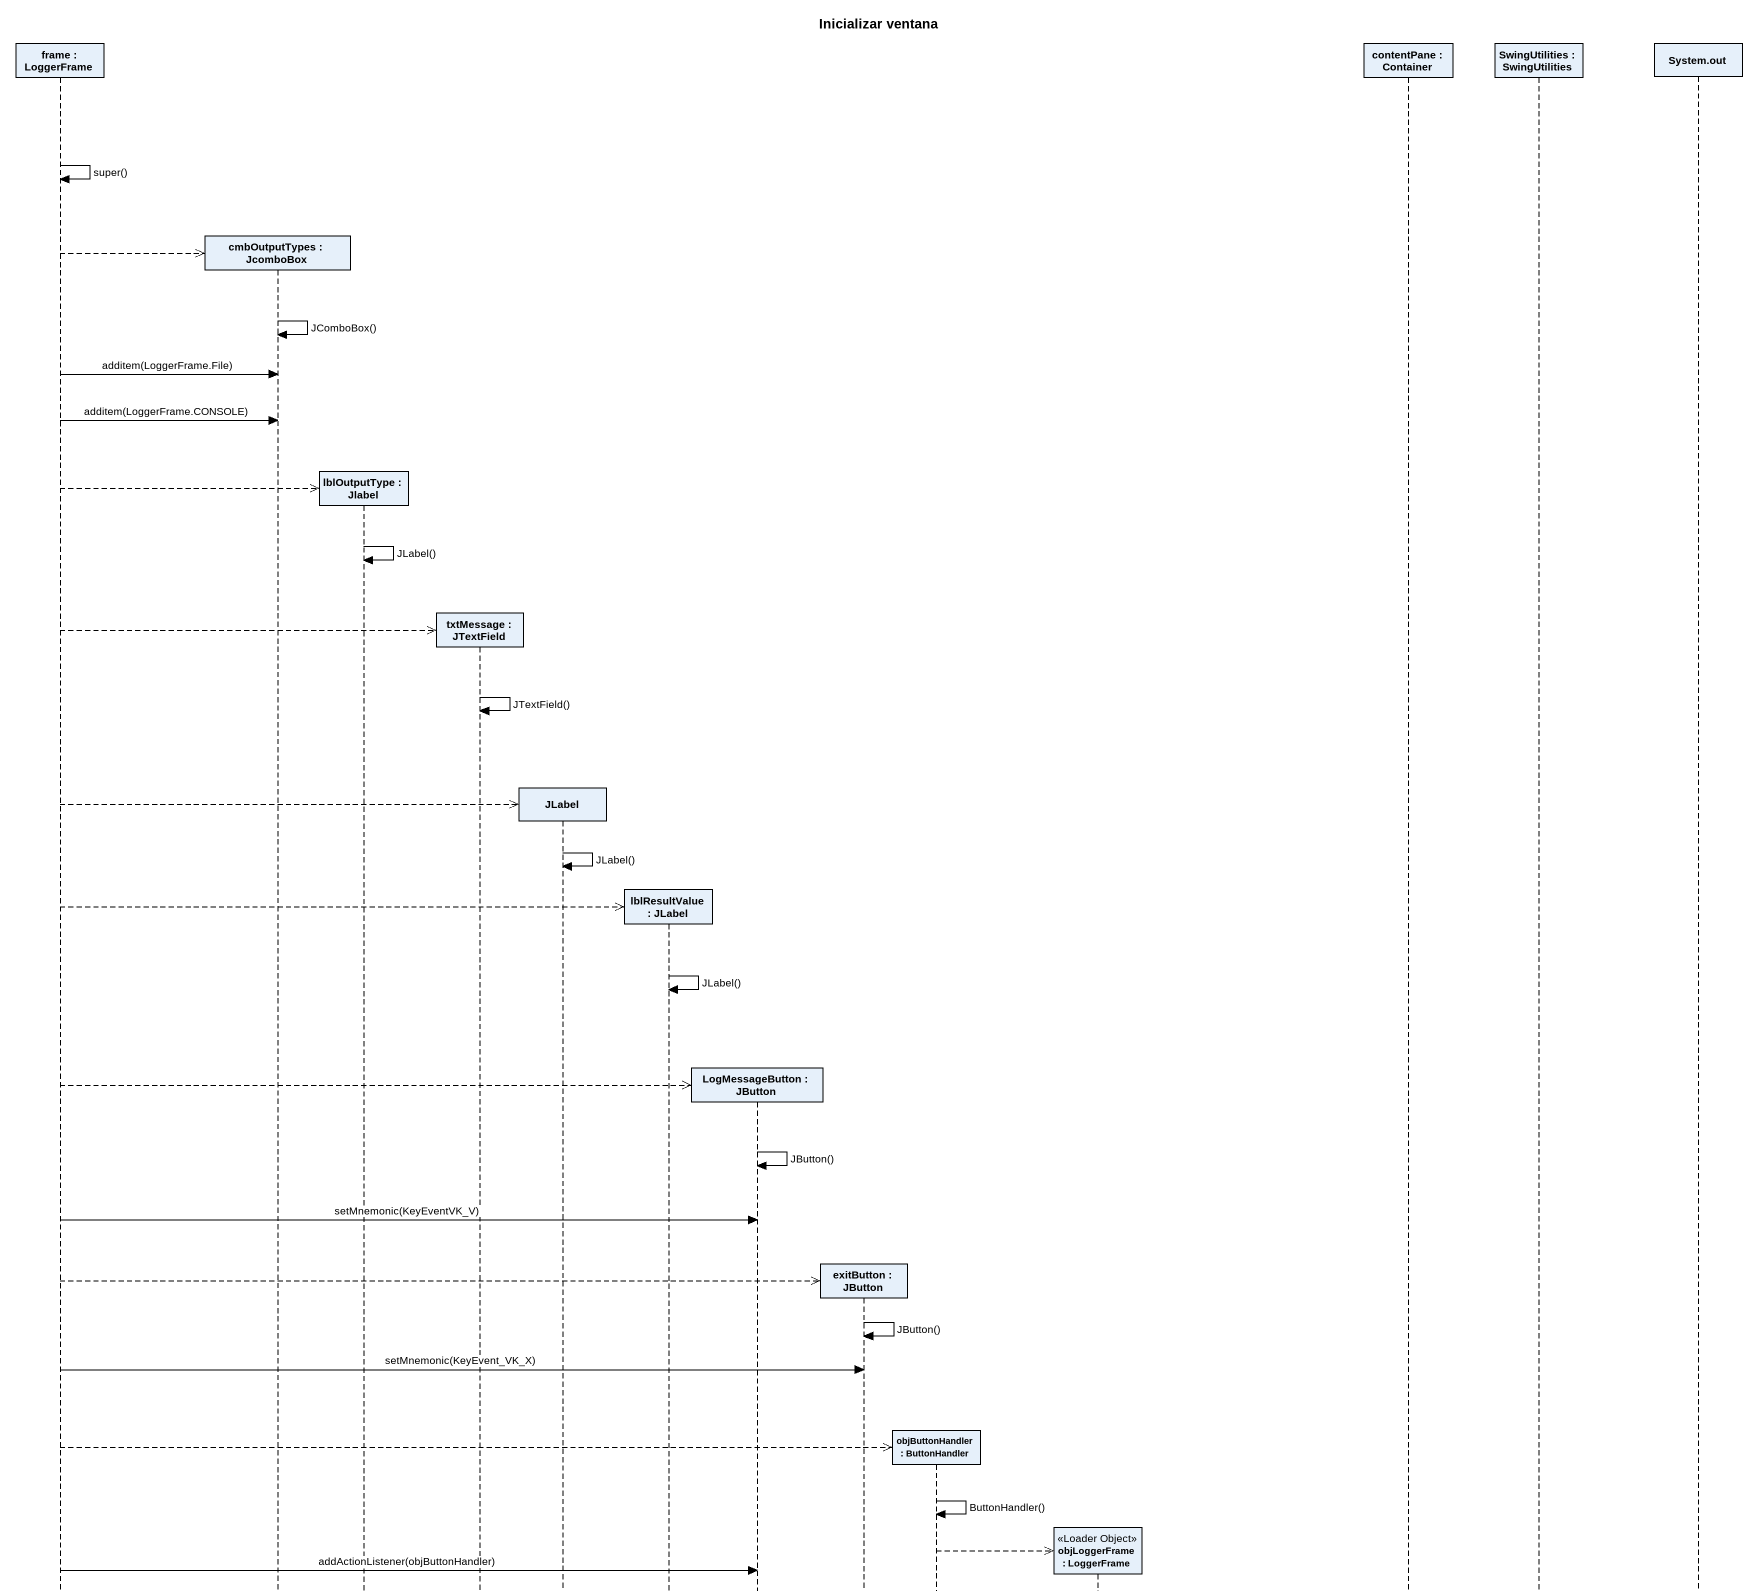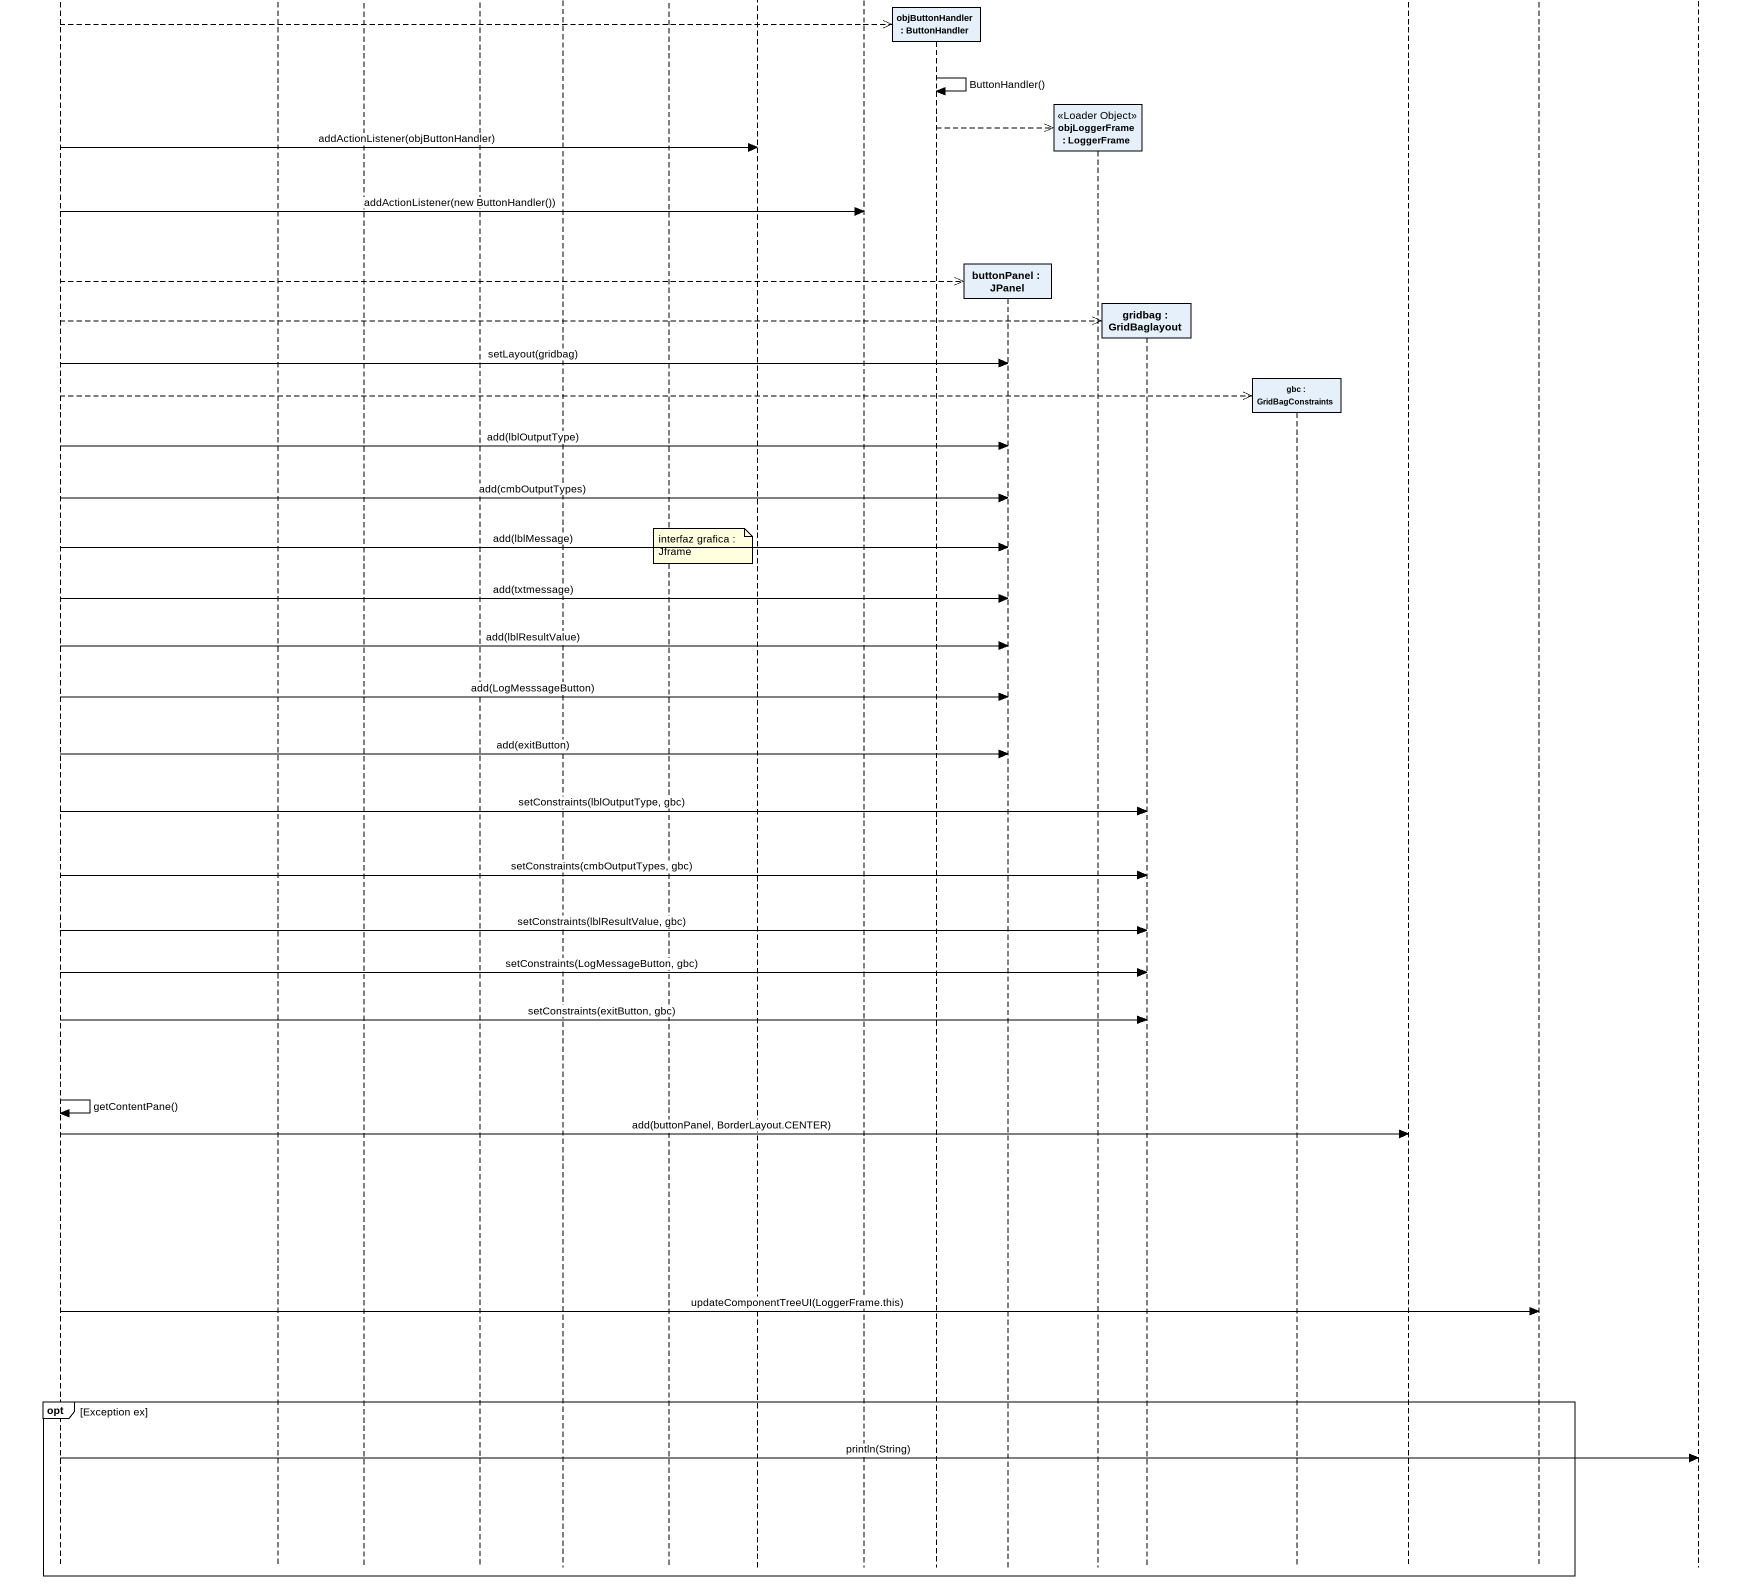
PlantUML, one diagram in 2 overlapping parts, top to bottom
@startuml
title Inicializar ventana
hide footbox
participant "frame : LoggerFrame" as frame_
participant "cmbOutputTypes : JcomboBox" as cmbOutputTypes_JcomboBox
participant "lblOutputType : Jlabel" as lblOutputType_Jlabel
participant "txtMessage : JTextField" as txtMessage_JTextField
participant JLabel
participant "lblResultValue : JLabel" as lblResultValue_JLabel
participant "LogMessageButton : JButton" as LogMessageButton_JButton
participant "exitButton : JButton" as exitButton_JButton
participant "objButtonHandler : ButtonHandler" as objButtonHandler
participant "buttonPanel : JPanel" as buttonPanel_JPanel
participant "objLoggerFrame : LoggerFrame" as objLoggerFrame <<Loader Object>>
participant "gridbag : GridBaglayout" as gridbag_GridBaglayout
participant "gbc : GridBagConstraints" as gbc_GridBagConstraints
participant "contentPane : Container" as contentPane_Container
participant "SwingUtilities : SwingUtilities" as SwingUtilities
participant "System.out" as System_out

frame_ -> frame_ : super()
frame_ -->> cmbOutputTypes_JcomboBox **
cmbOutputTypes_JcomboBox -> cmbOutputTypes_JcomboBox : JComboBox()
frame_ -> cmbOutputTypes_JcomboBox : additem(LoggerFrame.File)
frame_ -> cmbOutputTypes_JcomboBox : additem(LoggerFrame.CONSOLE)
frame_ -->> lblOutputType_Jlabel **
lblOutputType_Jlabel -> lblOutputType_Jlabel : JLabel()
frame_ -->> txtMessage_JTextField **
txtMessage_JTextField -> txtMessage_JTextField : JTextField()
frame_ -->> JLabel **
JLabel -> JLabel : JLabel()
frame_ -->> lblResultValue_JLabel **
lblResultValue_JLabel -> lblResultValue_JLabel : JLabel()
frame_ -->> LogMessageButton_JButton **
LogMessageButton_JButton -> LogMessageButton_JButton : JButton()
frame_ -> LogMessageButton_JButton : setMnemonic(KeyEventVK_V)
frame_ -->> exitButton_JButton **
exitButton_JButton -> exitButton_JButton : JButton()
frame_ -> exitButton_JButton : setMnemonic(KeyEvent_VK_X)
frame_ -->> objButtonHandler **
objButtonHandler -> objButtonHandler : ButtonHandler()
objButtonHandler -->> objLoggerFrame **
frame_ -> LogMessageButton_JButton : addActionListener(objButtonHandler)
frame_ -> exitButton_JButton : addActionListener(new ButtonHandler())
frame_ -->> buttonPanel_JPanel **
frame_ -->> gridbag_GridBaglayout **
frame_ -> buttonPanel_JPanel : setLayout(gridbag)
frame_ -->> gbc_GridBagConstraints **
frame_ -> buttonPanel_JPanel : add(lblOutputType)
frame_ -> buttonPanel_JPanel : add(cmbOutputTypes)
note over lblResultValue_JLabel : interfaz grafica : Jframe
frame_ -> buttonPanel_JPanel : add(lblMessage)
frame_ -> buttonPanel_JPanel : add(txtmessage)
frame_ -> buttonPanel_JPanel : add(lblResultValue)
frame_ -> buttonPanel_JPanel : add(LogMesssageButton)
frame_ -> buttonPanel_JPanel : add(exitButton)
frame_ -> gridbag_GridBaglayout : setConstraints(lblOutputType, gbc)
frame_ -> gridbag_GridBaglayout : setConstraints(cmbOutputTypes, gbc)
frame_ -> gridbag_GridBaglayout : setConstraints(lblResultValue, gbc)
frame_ -> gridbag_GridBaglayout : setConstraints(LogMessageButton, gbc)
frame_ -> gridbag_GridBaglayout : setConstraints(exitButton, gbc)
frame_ -> frame_ : getContentPane()
frame_ -> contentPane_Container : add(buttonPanel, BorderLayout.CENTER)
frame_ -> SwingUtilities : updateComponentTreeUI(LoggerFrame.this)
opt Exception ex
  frame_ -> System_out : println(String)
end
@enduml
